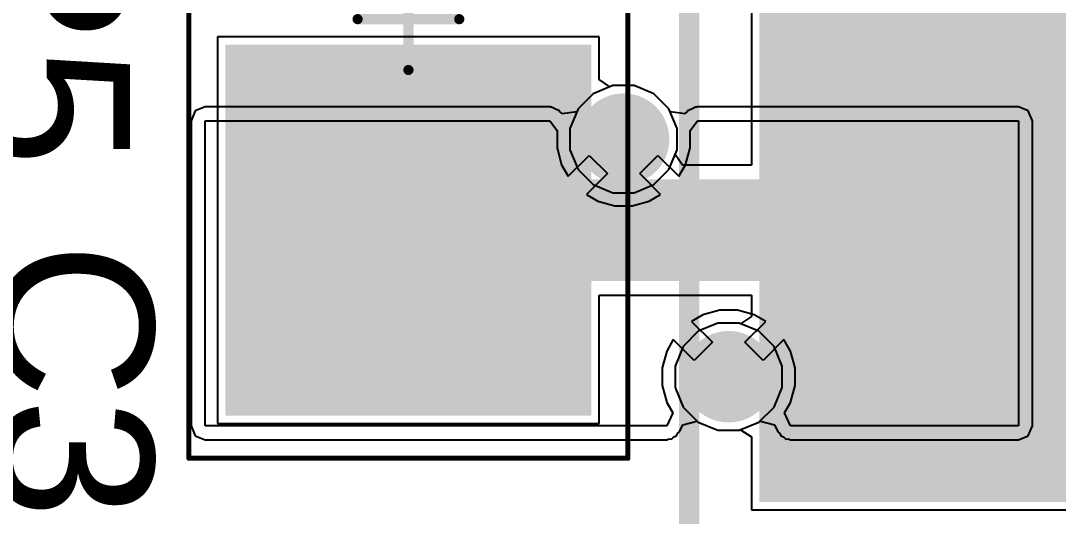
# Model space of a CAD drawing. Header units: inches. Extents: x 3 to 4.98, y 3.05 to 4.16.
# Drawn here: x 3.7869 to 4.1887, y 3.3902 to 3.5821 of the extents above; entities that cross this region are included whole.
import ezdxf

# ---------------------------------------------------------------- set-up
doc = ezdxf.new("R2010")
doc.units = ezdxf.units.IN
doc.header["$MEASUREMENT"] = 0
for name, color, linetype in [('Bottom Layer', 5, 'Continuous'), ('Bottom Solder', 6, 'Continuous'), ('Layer 1', 16, 'Continuous'), ('Layer 2', 76, 'Continuous'), ('Mechanical 15', 56, 'Continuous'), ('Top Layer', 1, 'Continuous'), ('Top Overlay', 2, 'Continuous'), ('Top Paste', 8, 'Continuous'), ('Top Solder', 216, 'Continuous'), ('Via Holes', 16, 'Continuous')]:
    doc.layers.add(name, color=color, linetype=linetype)
doc.styles.add('Arial', font='', dxfattribs={"height": 0.2})
doc.styles.get('Arial').set_extended_font_data('Arial')

# ---------------------------------------------------------------- blocks, each defined once
blk = doc.blocks.new('MSMA2512R0200FGN_2')
at = {"layer": 'Top Layer'}
for points in [[(-0.15157, -0.0689), (-0.15157, 0.0689), (-0.01181, 0.0689), (-0.01181, -0.0689)], [(0.01181, -0.0689), (0.01181, 0.0689), (0.15157, 0.0689), (0.15157, -0.0689)]]:
    blk.add_hatch(color=1, dxfattribs=at).paths.add_polyline_path(points)
at = {"layer": 'Top Paste'}
for points in [[(-0.15157, -0.0689), (-0.15157, 0.0689), (-0.01181, 0.0689), (-0.01181, -0.0689)], [(0.01181, -0.0689), (0.01181, 0.0689), (0.15157, 0.0689), (0.15157, -0.0689)]]:
    blk.add_hatch(color=8, dxfattribs=at).paths.add_polyline_path(points)
at = {"layer": 'Top Solder'}
for points in [[(-0.15354, -0.07087), (-0.15354, 0.07087), (-0.00984, 0.07087), (-0.00984, -0.07087)], [(0.00984, -0.07087), (0.00984, 0.07087), (0.15354, 0.07087), (0.15354, -0.07087)]]:
    blk.add_hatch(color=216, dxfattribs=at).paths.add_polyline_path(points)
at = {"layer": 'Mechanical 15'}
for points in [[(-0.17, 0.085, 0.00197, 0.00197, 0), (-0.17, -0.085, 0.00197, 0.00197, 0)], [(-0.17, 0.085, 0.00197, 0.00197, 0), (0.17, 0.085, 0.00197, 0.00197, 0)], [(0.17, 0.085, 0.00197, 0.00197, 0), (0.17, -0.085, 0.00197, 0.00197, 0)], [(0, 0.01969, 0.00394, 0.00394, 0), (0, -0.01969, 0.00394, 0.00394, 0)], [(-0.01969, 0, 0.00394, 0.00394, 0), (0.01969, 0, 0.00394, 0.00394, 0)], [(-0.17, -0.085, 0.00197, 0.00197, 0), (0.17, -0.085, 0.00197, 0.00197, 0)]]:
    blk.add_lwpolyline(points, format="xyseb", dxfattribs=at)
for points in [[(-0.17049, 0.085, 0.000984, 0.000984, 1), (-0.16951, 0.085, 0.000984, 0.000984, 1)], [(-0.17049, 0.085, 0.000984, 0.000984, 1), (-0.16951, 0.085, 0.000984, 0.000984, 1)], [(0.16951, 0.085, 0.000984, 0.000984, 1), (0.17049, 0.085, 0.000984, 0.000984, 1)], [(0.16951, 0.085, 0.000984, 0.000984, 1), (0.17049, 0.085, 0.000984, 0.000984, 1)], [(-0.00098, 0.01969, 0.00197, 0.00197, 1), (0.00098, 0.01969, 0.00197, 0.00197, 1)], [(-0.02067, 0, 0.00197, 0.00197, 1), (-0.0187, 0, 0.00197, 0.00197, 1)], [(0.0187, 0, 0.00197, 0.00197, 1), (0.02067, 0, 0.00197, 0.00197, 1)], [(-0.00098, -0.01969, 0.00197, 0.00197, 1), (0.00098, -0.01969, 0.00197, 0.00197, 1)], [(-0.17049, -0.085, 0.000984, 0.000984, 1), (-0.16951, -0.085, 0.000984, 0.000984, 1)], [(-0.17049, -0.085, 0.000984, 0.000984, 1), (-0.16951, -0.085, 0.000984, 0.000984, 1)], [(0.16951, -0.085, 0.000984, 0.000984, 1), (0.17049, -0.085, 0.000984, 0.000984, 1)], [(0.16951, -0.085, 0.000984, 0.000984, 1), (0.17049, -0.085, 0.000984, 0.000984, 1)]]:
    blk.add_lwpolyline(points, format="xyseb", close=True, dxfattribs=at)
blk = doc.blocks.new('PM127SH330MRC_10')
at = {"layer": 'Top Layer'}
blk.add_hatch(color=1, dxfattribs=at).paths.add_polyline_path([(-0.25591, -0.1063), (-0.25591, 0.1063), (-0.13386, 0.1063), (-0.13386, -0.1063)])
at = {"layer": 'Top Paste'}
blk.add_hatch(color=8, dxfattribs=at).paths.add_polyline_path([(-0.25591, -0.1063), (-0.25591, 0.1063), (-0.13386, 0.1063), (-0.13386, -0.1063)])
at = {"layer": 'Top Solder'}
blk.add_hatch(color=216, dxfattribs=at).paths.add_polyline_path([(-0.25787, -0.10827), (-0.25787, 0.10827), (-0.13189, 0.10827), (-0.13189, -0.10827)])
at = {"layer": 'Mechanical 15'}
blk.add_lwpolyline([(-0.285, -0.275, 0.00787, 0.00787, 0), (-0.285, 0.275, 0.00787, 0.00787, 0)], format="xyseb", dxfattribs=at)

msp = doc.modelspace()

# ---------------------------------------------------------------- hatches: boundary and pattern name
at = {"layer": 'Bottom Layer'}
h = msp.add_hatch(color=5, dxfattribs=at)
edge = h.paths.add_edge_path()
edge.add_arc((4.02031, 3.53622), 0.01575, 0, 360)
h = msp.add_hatch(color=5, dxfattribs=at)
edge = h.paths.add_edge_path()
edge.add_arc((4.06101, 3.44424), 0.01575, 0, 360)
at = {"layer": 'Bottom Solder'}
h = msp.add_hatch(color=6, dxfattribs=at)
edge = h.paths.add_edge_path()
edge.add_arc((4.02031, 3.53622), 0.01772, 0, 360)
h = msp.add_hatch(color=6, dxfattribs=at)
edge = h.paths.add_edge_path()
edge.add_arc((4.06101, 3.44424), 0.01772, 0, 360)
at = {"layer": 'Layer 1'}
h = msp.add_hatch(color=16, dxfattribs=at)
edge = h.paths.add_edge_path()
edge.add_arc((4.02031, 3.53622), 0.01575, 0, 360)
h = msp.add_hatch(color=16, dxfattribs=at)
edge = h.paths.add_edge_path()
edge.add_arc((4.06101, 3.44424), 0.01575, 0, 360)
at = {"layer": 'Layer 2'}
h = msp.add_hatch(color=76, dxfattribs=at)
edge = h.paths.add_edge_path()
edge.add_arc((4.02031, 3.53622), 0.01575, 0, 360)
h = msp.add_hatch(color=76, dxfattribs=at)
edge = h.paths.add_edge_path()
edge.add_arc((4.06101, 3.44424), 0.01575, 0, 360)
at = {"layer": 'Top Layer'}
h = msp.add_hatch(color=1, dxfattribs=at)
edge = h.paths.add_edge_path()
edge.add_arc((4.02031, 3.53622), 0.01575, 0, 360)
h = msp.add_hatch(color=1, dxfattribs=at)
edge = h.paths.add_edge_path()
edge.add_arc((4.06101, 3.44424), 0.01575, 0, 360)
at = {"layer": 'Top Solder'}
h = msp.add_hatch(color=216, dxfattribs=at)
edge = h.paths.add_edge_path()
edge.add_arc((4.02031, 3.53622), 0.01772, 0, 360)
h = msp.add_hatch(color=216, dxfattribs=at)
edge = h.paths.add_edge_path()
edge.add_arc((4.06101, 3.44424), 0.01772, 0, 360)
at = {"layer": 'Via Holes'}
h = msp.add_hatch(color=7, dxfattribs=at)
edge = h.paths.add_edge_path()
edge.add_arc((4.02031, 3.53622), 0.00787, 0, 360)
h = msp.add_hatch(color=7, dxfattribs=at)
edge = h.paths.add_edge_path()
edge.add_arc((4.06101, 3.44424), 0.00787, 0, 360)

# ---------------------------------------------------------------- linework, layer by layer
at = {"layer": 'Bottom Layer'}
for p, q in [((4.01618, 3.55696), (4.00855, 3.55381)), ((4.02443, 3.55696), (4.01618, 3.55696)), ((4.03206, 3.55381), (4.02443, 3.55696)), ((4.00855, 3.55381), (4.00272, 3.54797)), ((4.0379, 3.54797), (4.03206, 3.55381)), ((3.85827, 3.54872), (3.85444, 3.54713)), ((3.99172, 3.54872), (3.85827, 3.54872)), ((3.99206, 3.54858), (3.99172, 3.54872)), ((3.99242, 3.54867), (3.99206, 3.54858)), ((3.99393, 3.5478), (3.99242, 3.54867)), ((3.99555, 3.54713), (3.99393, 3.5478)), ((4.00272, 3.54797), (4.00221, 3.54674)), ((4.03841, 3.54674), (4.0379, 3.54797)), ((4.04668, 3.5478), (4.04507, 3.54713)), ((4.04819, 3.54867), (4.04668, 3.5478)), ((4.04855, 3.54858), (4.04819, 3.54867)), ((4.04889, 3.54872), (4.04855, 3.54858)), ((4.17323, 3.54872), (4.04889, 3.54872)), ((4.17706, 3.54713), (4.17323, 3.54872)), ((3.85444, 3.54713), (3.85286, 3.54331)), ((3.99569, 3.54679), (3.99555, 3.54713)), ((3.99601, 3.5466), (3.99569, 3.54679)), ((3.99648, 3.54599), (3.99601, 3.5466)), ((4.00221, 3.54674), (3.99648, 3.54599)), ((4.04413, 3.54599), (4.03841, 3.54674)), ((4.0446, 3.5466), (4.04413, 3.54599)), ((4.04493, 3.54679), (4.0446, 3.5466)), ((4.04507, 3.54713), (4.04493, 3.54679)), ((4.17864, 3.54331), (4.17706, 3.54713)), ((3.85286, 3.54331), (3.85286, 3.4252)), ((3.85827, 3.4252), (3.85827, 3.54331)), ((3.85827, 3.54331), (3.99172, 3.54331)), ((3.99172, 3.54331), (3.99456, 3.53961)), ((4.04605, 3.53961), (4.04889, 3.54331)), ((4.04889, 3.54331), (4.17323, 3.54331)), ((4.17323, 3.54331), (4.17323, 3.4252)), ((4.17864, 3.4252), (4.17864, 3.54331)), ((3.99456, 3.53961), (3.99456, 3.53283)), ((4.04605, 3.53283), (4.04605, 3.53961)), ((3.99456, 3.53283), (3.99631, 3.52628)), ((4.0443, 3.52628), (4.04605, 3.53283)), ((3.99887, 3.52185), (4.00697, 3.52995)), ((4.00697, 3.52995), (4.01404, 3.52288)), ((4.02657, 3.52288), (4.03364, 3.52995)), ((4.03364, 3.52995), (4.04174, 3.52185)), ((3.99631, 3.52628), (3.99887, 3.52185)), ((4.04174, 3.52185), (4.0443, 3.52628)), ((4.01404, 3.52288), (4.00594, 3.51478)), ((4.03467, 3.51478), (4.02657, 3.52288)), ((4.00594, 3.51478), (4.01037, 3.51222)), ((4.01037, 3.51222), (4.01692, 3.51047)), ((4.0237, 3.51047), (4.03025, 3.51222)), ((4.03025, 3.51222), (4.03467, 3.51478)), ((4.01692, 3.51047), (4.0237, 3.51047)), ((4.05107, 3.46823), (4.04664, 3.46567)), ((4.05762, 3.46998), (4.05107, 3.46823)), ((4.0644, 3.46998), (4.05762, 3.46998)), ((4.07094, 3.46823), (4.0644, 3.46998)), ((4.07537, 3.46567), (4.07094, 3.46823)), ((4.04664, 3.46567), (4.05474, 3.45757)), ((4.06727, 3.45757), (4.07537, 3.46567)), ((4.03957, 3.4586), (4.03701, 3.45417)), ((4.04767, 3.4505), (4.03957, 3.4586)), ((4.05474, 3.45757), (4.04767, 3.4505)), ((4.07434, 3.4505), (4.06727, 3.45757)), ((4.08244, 3.4586), (4.07434, 3.4505)), ((4.085, 3.45417), (4.08244, 3.4586)), ((4.03701, 3.45417), (4.03526, 3.44763)), ((4.08675, 3.44763), (4.085, 3.45417)), ((4.03526, 3.44763), (4.03526, 3.44085)), ((4.08675, 3.44085), (4.08675, 3.44763)), ((4.03526, 3.44085), (4.03701, 3.4343)), ((4.085, 3.4343), (4.08675, 3.44085)), ((4.03701, 3.4343), (4.03938, 3.4302)), ((4.08263, 3.4302), (4.085, 3.4343)), ((4.03938, 3.4302), (4.03702, 3.4252)), ((4.08499, 3.4252), (4.08263, 3.4302)), ((3.85286, 3.4252), (3.85444, 3.42137)), ((4.03702, 3.4252), (3.85827, 3.4252)), ((4.04192, 3.42289), (4.04321, 3.42562)), ((4.04321, 3.42562), (4.04871, 3.427)), ((4.04871, 3.427), (4.04894, 3.42696)), ((4.04894, 3.42696), (4.04925, 3.42665)), ((4.04925, 3.42665), (4.05688, 3.42349)), ((4.05688, 3.42349), (4.06513, 3.42349)), ((4.06513, 3.42349), (4.07276, 3.42665)), ((4.07276, 3.42665), (4.07307, 3.42696)), ((4.07307, 3.42696), (4.0733, 3.427)), ((4.0733, 3.427), (4.07881, 3.42562)), ((4.07881, 3.42562), (4.08009, 3.42289)), ((4.17323, 3.4252), (4.08499, 3.4252)), ((4.17706, 3.42137), (4.17864, 3.4252)), ((3.85444, 3.42137), (3.85827, 3.41978)), ((3.85827, 3.41978), (4.03702, 3.41978)), ((4.03702, 3.41978), (4.0379, 3.42015)), ((4.0379, 3.42015), (4.03885, 3.4201)), ((4.03885, 3.4201), (4.03974, 3.42091)), ((4.03974, 3.42091), (4.04085, 3.42137)), ((4.04085, 3.42137), (4.04121, 3.42225)), ((4.04121, 3.42225), (4.04192, 3.42289)), ((4.08009, 3.42289), (4.0808, 3.42225)), ((4.0808, 3.42225), (4.08116, 3.42137)), ((4.08116, 3.42137), (4.08227, 3.42091)), ((4.08227, 3.42091), (4.08316, 3.4201)), ((4.08316, 3.4201), (4.08411, 3.42015)), ((4.08411, 3.42015), (4.08499, 3.41978)), ((4.08499, 3.41978), (4.17323, 3.41978)), ((4.17323, 3.41978), (4.17706, 3.42137))]:
    msp.add_line(p, q, dxfattribs=at)
at = {"layer": 'Layer 1'}
for p, q in [((4.01618, 3.55696), (4.00855, 3.55381)), ((4.02443, 3.55696), (4.01618, 3.55696)), ((4.03206, 3.55381), (4.02443, 3.55696)), ((4.00855, 3.55381), (4.00272, 3.54797)), ((4.0379, 3.54797), (4.03206, 3.55381)), ((4.00272, 3.54797), (3.99956, 3.54034)), ((4.04105, 3.54034), (4.0379, 3.54797)), ((3.99956, 3.54034), (3.99956, 3.53209)), ((4.04105, 3.53209), (4.04105, 3.54034)), ((3.99956, 3.53209), (4.00272, 3.52446)), ((4.0379, 3.52446), (4.04105, 3.53209)), ((4.00272, 3.52446), (4.00855, 3.51863)), ((4.03206, 3.51863), (4.0379, 3.52446)), ((4.00855, 3.51863), (4.01618, 3.51547)), ((4.02443, 3.51547), (4.03206, 3.51863)), ((4.01618, 3.51547), (4.02443, 3.51547)), ((4.05688, 3.46498), (4.04925, 3.46183)), ((4.06513, 3.46498), (4.05688, 3.46498)), ((4.07276, 3.46183), (4.06513, 3.46498)), ((4.04925, 3.46183), (4.04342, 3.45599)), ((4.0786, 3.45599), (4.07276, 3.46183)), ((4.04342, 3.45599), (4.04026, 3.44836)), ((4.08175, 3.44836), (4.0786, 3.45599)), ((4.04026, 3.44836), (4.04026, 3.44011)), ((4.08175, 3.44011), (4.08175, 3.44836)), ((4.04026, 3.44011), (4.04342, 3.43248)), ((4.0786, 3.43248), (4.08175, 3.44011)), ((4.04342, 3.43248), (4.04925, 3.42665)), ((4.07276, 3.42665), (4.0786, 3.43248)), ((4.04925, 3.42665), (4.05688, 3.42349)), ((4.05688, 3.42349), (4.06513, 3.42349)), ((4.06513, 3.42349), (4.07276, 3.42665))]:
    msp.add_line(p, q, dxfattribs=at)
at = {"layer": 'Layer 2'}
for p, q in [((4.01618, 3.55696), (4.00855, 3.55381)), ((4.02443, 3.55696), (4.01618, 3.55696)), ((4.03206, 3.55381), (4.02443, 3.55696)), ((4.00855, 3.55381), (4.00272, 3.54797)), ((4.0379, 3.54797), (4.03206, 3.55381)), ((4.00272, 3.54797), (3.99956, 3.54034)), ((4.04105, 3.54034), (4.0379, 3.54797)), ((3.99956, 3.54034), (3.99956, 3.53209)), ((4.04105, 3.53209), (4.04105, 3.54034)), ((3.99956, 3.53209), (4.00272, 3.52446)), ((4.0379, 3.52446), (4.04105, 3.53209)), ((4.00272, 3.52446), (4.00855, 3.51863)), ((4.03206, 3.51863), (4.0379, 3.52446)), ((4.00855, 3.51863), (4.01618, 3.51547)), ((4.02443, 3.51547), (4.03206, 3.51863)), ((4.01618, 3.51547), (4.02443, 3.51547)), ((4.05688, 3.46498), (4.04925, 3.46183)), ((4.06513, 3.46498), (4.05688, 3.46498)), ((4.07276, 3.46183), (4.06513, 3.46498)), ((4.04925, 3.46183), (4.04342, 3.45599)), ((4.0786, 3.45599), (4.07276, 3.46183)), ((4.04342, 3.45599), (4.04026, 3.44836)), ((4.08175, 3.44836), (4.0786, 3.45599)), ((4.04026, 3.44836), (4.04026, 3.44011)), ((4.08175, 3.44011), (4.08175, 3.44836)), ((4.04026, 3.44011), (4.04342, 3.43248)), ((4.0786, 3.43248), (4.08175, 3.44011)), ((4.04342, 3.43248), (4.04925, 3.42665)), ((4.07276, 3.42665), (4.0786, 3.43248)), ((4.04925, 3.42665), (4.05688, 3.42349)), ((4.05688, 3.42349), (4.06513, 3.42349)), ((4.06513, 3.42349), (4.07276, 3.42665))]:
    msp.add_line(p, q, dxfattribs=at)
at = {"layer": 'Top Layer'}
for p, q in [((4.0698, 3.61524), (4.0698, 3.52615)), ((4.01091, 3.57587), (3.86311, 3.57587)), ((3.86311, 3.57587), (3.86311, 3.4261)), ((4.01091, 3.55928), (4.01091, 3.57587)), ((4.01506, 3.5565), (4.01091, 3.55928)), ((4.01618, 3.55696), (4.01506, 3.5565)), ((4.02443, 3.55696), (4.01618, 3.55696)), ((4.03206, 3.55381), (4.02443, 3.55696)), ((4.0379, 3.54797), (4.03206, 3.55381)), ((4.04105, 3.54034), (4.0379, 3.54797)), ((4.04105, 3.53209), (4.04105, 3.54034)), ((4.04032, 3.53031), (4.04105, 3.53209)), ((4.0431, 3.52615), (4.04032, 3.53031)), ((4.0698, 3.52615), (4.0431, 3.52615)), ((4.01091, 3.4261), (4.01091, 3.47582)), ((4.01091, 3.47582), (4.0698, 3.47582)), ((4.0698, 3.47582), (4.0698, 3.46755)), ((4.0698, 3.46755), (4.06565, 3.46477)), ((4.05688, 3.46498), (4.04925, 3.46183)), ((4.06513, 3.46498), (4.05688, 3.46498)), ((4.06565, 3.46477), (4.06513, 3.46498)), ((4.04925, 3.46183), (4.04342, 3.45599)), ((4.04342, 3.45599), (4.04026, 3.44836)), ((4.04026, 3.44836), (4.04026, 3.44011)), ((4.04026, 3.44011), (4.04342, 3.43248)), ((4.04342, 3.43248), (4.04925, 3.42665)), ((3.86311, 3.4261), (4.01091, 3.4261)), ((4.04925, 3.42665), (4.05688, 3.42349)), ((4.05688, 3.42349), (4.06513, 3.42349)), ((4.06513, 3.42349), (4.06565, 3.4237)), ((4.06565, 3.4237), (4.0698, 3.42092)), ((4.0698, 3.42092), (4.0698, 3.39264)), ((4.0698, 3.39264), (4.20185, 3.39264))]:
    msp.add_line(p, q, dxfattribs=at)
for points in [[(4.13287, 3.50098, 0.03937, 0.03937, 0), (4.13583, 3.50394, 0.03937, 0.03937, 0)], [(3.93701, 3.50098, 0.03937, 0.03937, 0), (4.13287, 3.50098, 0.03937, 0.03937, 0)]]:
    msp.add_lwpolyline(points, format="xyseb", dxfattribs=at)
for points in [[(4.12598, 3.50394, 0.01969, 0.01969, 1), (4.14567, 3.50394, 0.01969, 0.01969, 1)], [(3.92717, 3.50098, 0.01969, 0.01969, 1), (3.94685, 3.50098, 0.01969, 0.01969, 1)], [(4.12303, 3.50098, 0.01969, 0.01969, 1), (4.14272, 3.50098, 0.01969, 0.01969, 1)], [(4.12303, 3.50098, 0.01969, 0.01969, 1), (4.14272, 3.50098, 0.01969, 0.01969, 1)]]:
    msp.add_lwpolyline(points, format="xyseb", close=True, dxfattribs=at)

# ---------------------------------------------------------------- block references
msp.add_blockref('PM127SH330MRC_10', (4.33071, 3.50394))
at = {"rotation": 90}
msp.add_blockref('MSMA2512R0200FGN_2', (3.93701, 3.58268), dxfattribs=at)

# ---------------------------------------------------------------- texts
at = {"layer": 'Top Overlay', "style": 'Arial'}
for s, p in [('R5', (3.76922, 3.63266)), ('C3', (3.77835, 3.49632))]:
    msp.add_text(s, height=0.06, rotation=270, dxfattribs=at).set_placement(p)

doc.saveas('drawing.dxf')
